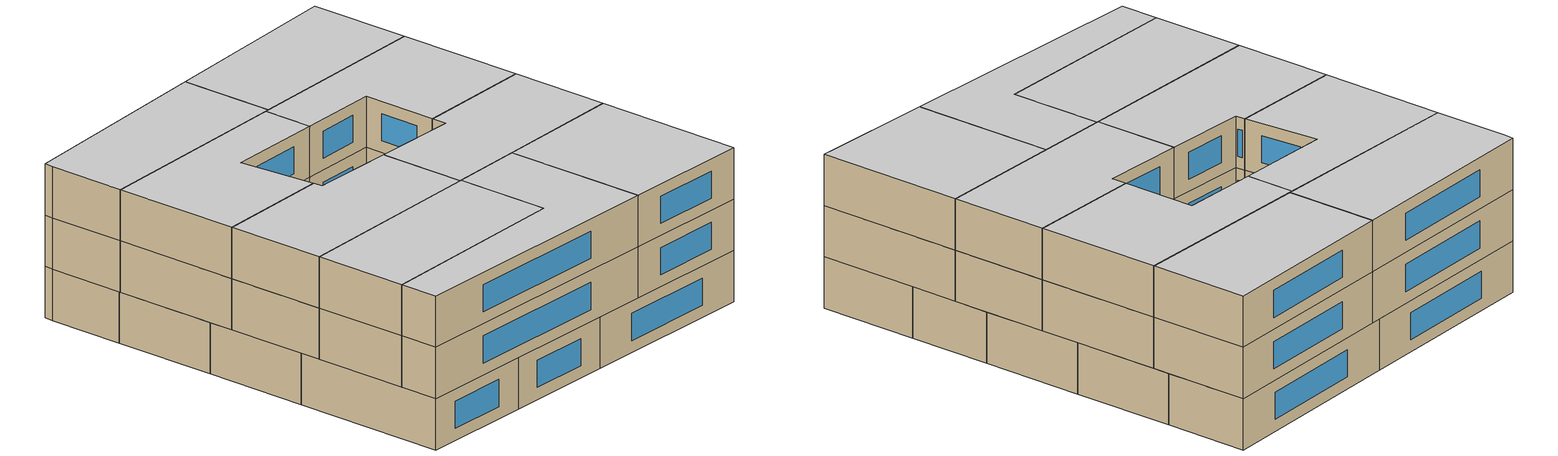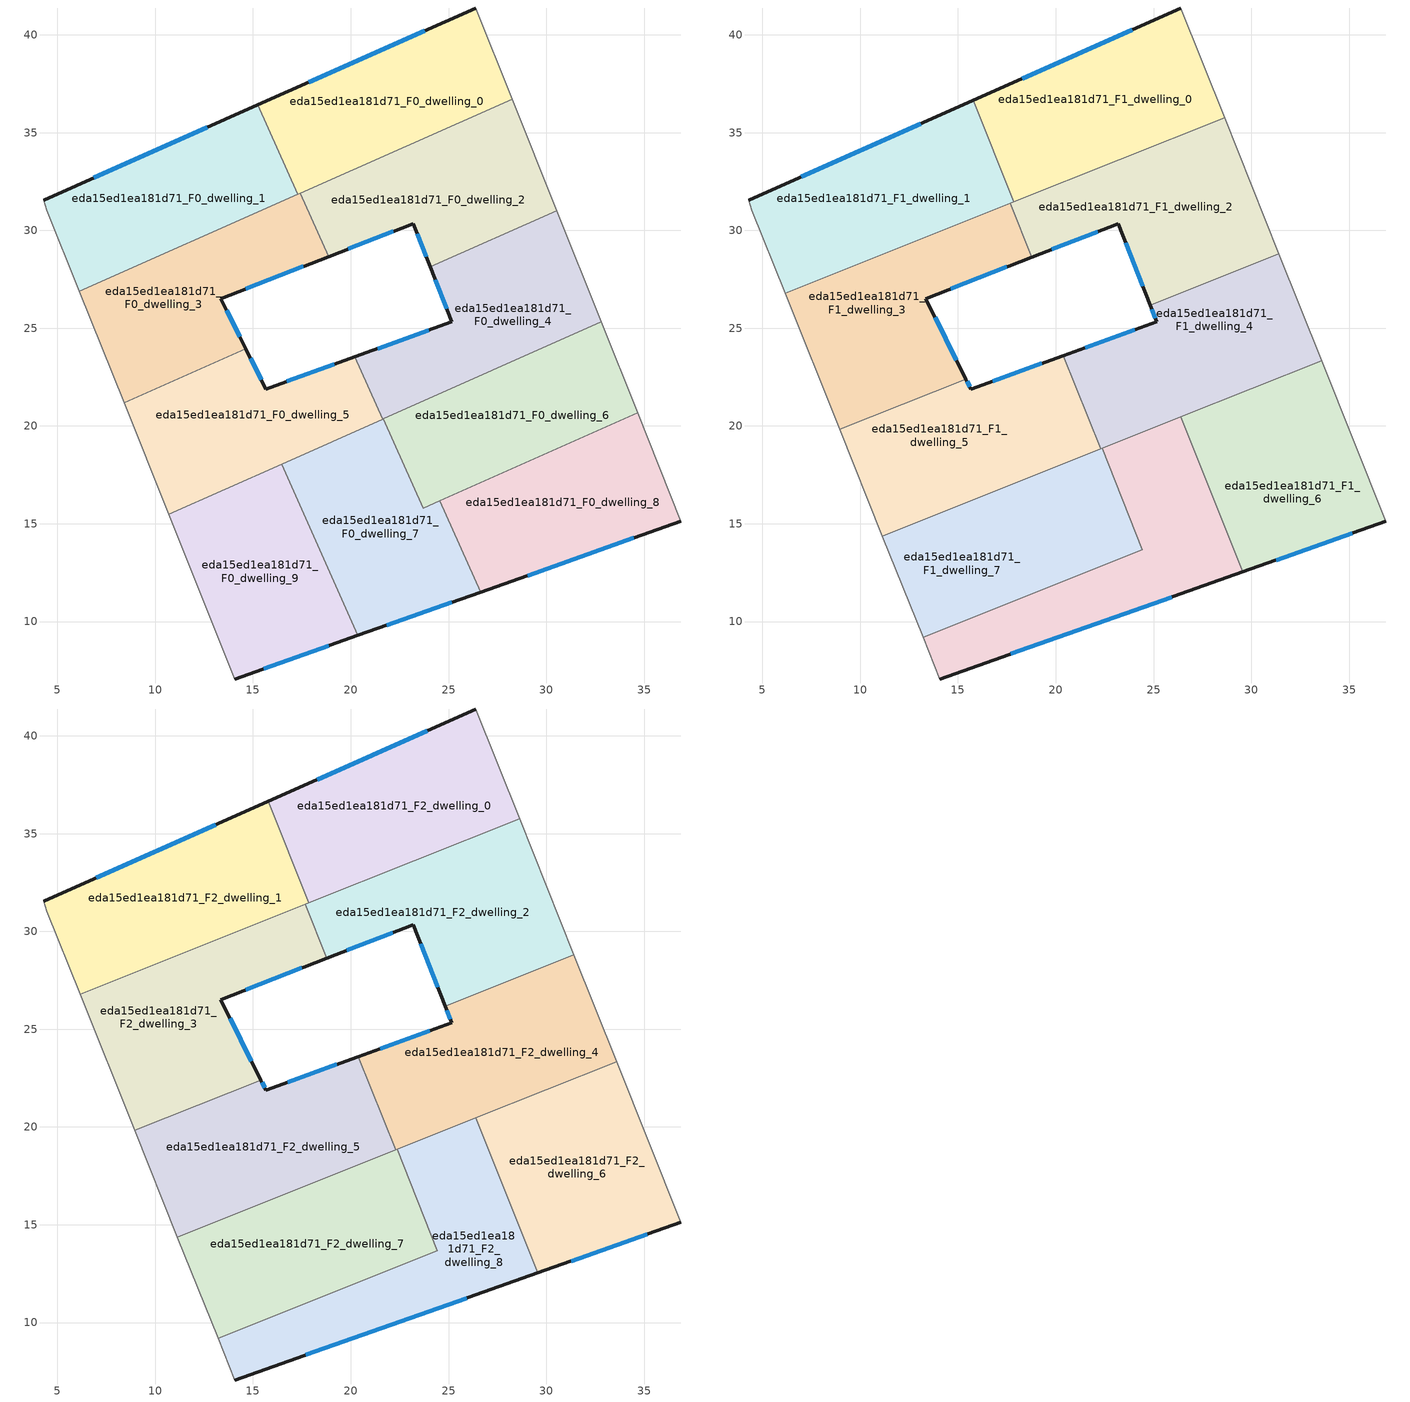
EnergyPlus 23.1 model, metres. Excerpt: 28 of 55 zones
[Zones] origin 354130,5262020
eda15ed1ea181d71_F0_dwelling_0
 floor ground (EU_floor_Construction): 26.39,41.37 28.25,36.72 17.28,31.84 15.24,36.41 z0
 wall outside (EU_wall_Construction): 26.39,41.37 15.24,36.41 z0:3
 wall to eda15ed1ea181d71_F0_dwelling_1 (EU_wall_Construction): 15.24,36.41 17.28,31.84 z0:3
 wall adiabatic (EU_wall_Construction): 28.25,36.72 26.39,41.37 z0:3
 wall to eda15ed1ea181d71_F0_dwelling_2 (EU_wall_Construction): 17.43,31.91 28.25,36.72 z0:3
 wall to eda15ed1ea181d71_F0_dwelling_3 (EU_wall_Construction): 17.28,31.84 17.43,31.91 z0:3
 window (EU_Window_Construction): 23.77,40.21 17.86,37.58 z0.7:2.3
eda15ed1ea181d71_F0_dwelling_1
 floor ground (EU_floor_Construction): 15.24,36.41 17.28,31.84 6.13,26.88 4.47,31.03 4.3,31.55 z0
 wall outside (EU_wall_Construction): 15.24,36.41 4.3,31.55 z0:3
 wall adiabatic (EU_wall_Construction): 4.3,31.55 4.47,31.03 6.13,26.88 z0:3
 wall to eda15ed1ea181d71_F0_dwelling_3 (EU_wall_Construction): 6.13,26.88 17.28,31.84 z0:3
 window (EU_Window_Construction): 12.67,35.27 6.87,32.69 z0.7:2.3
eda15ed1ea181d71_F0_dwelling_2
 floor ground (EU_floor_Construction): 28.25,36.72 30.53,31.02 24.06,28.14 23.19,30.34 18.87,28.66 17.43,31.91 z0
 wall outside (EU_wall_Construction): 18.87,28.66 23.19,30.34 24.06,28.14 z0:3
 wall to eda15ed1ea181d71_F0_dwelling_3 (EU_wall_Construction): 17.43,31.91 18.87,28.66 z0:3
 wall adiabatic (EU_wall_Construction): 30.53,31.02 28.25,36.72 z0:3
 wall to eda15ed1ea181d71_F0_dwelling_4 (EU_wall_Construction): 24.06,28.14 30.53,31.02 z0:3
 window (EU_Window_Construction): 23.4,29.83 23.86,28.66 / 19.89,29.06 22.18,29.95 z0.7:2.3
eda15ed1ea181d71_F0_dwelling_3
 floor ground (EU_floor_Construction): 17.43,31.91 18.87,28.66 13.35,26.52 14.64,23.95 8.41,21.18 6.13,26.88 z0
 wall outside (EU_wall_Construction): 14.64,23.95 13.35,26.52 18.87,28.66 z0:3
 wall to eda15ed1ea181d71_F0_dwelling_5 (EU_wall_Construction): 8.41,21.18 14.64,23.95 z0:3
 wall adiabatic (EU_wall_Construction): 6.13,26.88 8.41,21.18 z0:3
 window (EU_Window_Construction): 14.64,27.02 17.57,28.16 / 14.33,24.55 13.65,25.91 z0.7:2.3
eda15ed1ea181d71_F0_dwelling_4
 floor ground (EU_floor_Construction): 30.53,31.02 32.8,25.32 21.63,20.35 20.21,23.53 25.16,25.32 24.06,28.14 z0
 wall outside (EU_wall_Construction): 24.06,28.14 25.16,25.32 20.21,23.53 z0:3
 wall adiabatic (EU_wall_Construction): 32.8,25.32 30.53,31.02 z0:3
 wall to eda15ed1ea181d71_F0_dwelling_5 (EU_wall_Construction): 20.21,23.53 21.63,20.35 z0:3
 wall to eda15ed1ea181d71_F0_dwelling_6 (EU_wall_Construction): 21.66,20.37 32.8,25.32 z0:3
 wall to eda15ed1ea181d71_F0_dwelling_7 (EU_wall_Construction): 21.63,20.35 21.66,20.37 z0:3
 window (EU_Window_Construction): 24,24.9 21.38,23.95 / 24.32,27.48 24.9,25.98 z0.7:2.3
eda15ed1ea181d71_F0_dwelling_5
 floor ground (EU_floor_Construction): 20.21,23.53 21.63,20.35 10.69,15.49 8.41,21.18 14.64,23.95 15.67,21.89 z0
 wall outside (EU_wall_Construction): 20.21,23.53 15.67,21.89 14.64,23.95 z0:3
 wall adiabatic (EU_wall_Construction): 8.41,21.18 10.69,15.49 z0:3
 wall to eda15ed1ea181d71_F0_dwelling_9 (EU_wall_Construction): 10.69,15.49 16.47,18.06 z0:3
 wall to eda15ed1ea181d71_F0_dwelling_7 (EU_wall_Construction): 16.47,18.06 21.63,20.35 z0:3
 window (EU_Window_Construction): 15.42,22.37 14.88,23.46 / 19.15,23.15 16.73,22.28 z0.7:2.3
eda15ed1ea181d71_F0_dwelling_6
 floor ground (EU_floor_Construction): 32.8,25.32 34.66,20.66 23.7,15.79 21.66,20.37 z0
 wall to eda15ed1ea181d71_F0_dwelling_7 (EU_wall_Construction): 21.66,20.37 23.7,15.79 24.56,16.17 z0:3
 wall adiabatic (EU_wall_Construction): 34.66,20.66 32.8,25.32 z0:3
 wall to eda15ed1ea181d71_F0_dwelling_8 (EU_wall_Construction): 24.56,16.17 34.66,20.66 z0:3
eda15ed1ea181d71_F0_dwelling_7
 floor ground (EU_floor_Construction): 24.56,16.17 26.64,11.5 20.37,9.29 16.47,18.06 21.66,20.37 23.7,15.79 z0
 wall outside (EU_wall_Construction): 20.37,9.29 26.64,11.5 z0:3
 wall to eda15ed1ea181d71_F0_dwelling_8 (EU_wall_Construction): 26.64,11.5 24.56,16.17 z0:3
 wall to eda15ed1ea181d71_F0_dwelling_9 (EU_wall_Construction): 16.47,18.06 20.37,9.29 z0:3
 window (EU_Window_Construction): 21.84,9.81 25.17,10.98 z0.7:2.3
eda15ed1ea181d71_F0_dwelling_8
 floor ground (EU_floor_Construction): 34.66,20.66 36.88,15.12 26.64,11.5 24.56,16.17 z0
 wall outside (EU_wall_Construction): 26.64,11.5 36.88,15.12 z0:3
 wall adiabatic (EU_wall_Construction): 36.88,15.12 34.66,20.66 z0:3
 window (EU_Window_Construction): 29.04,12.35 34.47,14.27 z0.7:2.3
eda15ed1ea181d71_F0_dwelling_9
 floor ground (EU_floor_Construction): 16.47,18.06 20.37,9.29 14.07,7.06 10.69,15.49 z0
 wall outside (EU_wall_Construction): 14.07,7.06 20.37,9.29 z0:3
 wall adiabatic (EU_wall_Construction): 10.69,15.49 14.07,7.06 z0:3
 window (EU_Window_Construction): 15.55,7.59 18.89,8.77 z0.7:2.3
eda15ed1ea181d71_F1_dwelling_0
 floor to eda15ed1ea181d71_F0_dwelling_0 (EU_floor_Construction): 26.39,41.37 28.25,36.72 17.65,32.01 15.79,36.66 z3
 floor to eda15ed1ea181d71_F0_dwelling_2 (EU_floor_Construction): 28.25,36.72 28.63,35.77 17.87,31.47 17.65,32.01 z3
 wall outside (EU_wall_Construction): 26.39,41.37 15.79,36.66 z3:6
 wall to eda15ed1ea181d71_F1_dwelling_1 (EU_wall_Construction): 15.79,36.66 17.87,31.47 z3:6
 wall adiabatic (EU_wall_Construction): 28.63,35.77 26.39,41.37 z3:6
 wall to eda15ed1ea181d71_F1_dwelling_2 (EU_wall_Construction): 17.87,31.47 28.63,35.77 z3:6
 window (EU_Window_Construction): 23.9,40.27 18.28,37.77 z3.7:5.3
eda15ed1ea181d71_F1_dwelling_1
 floor to eda15ed1ea181d71_F0_dwelling_1 (EU_floor_Construction): 15.24,36.41 17.28,31.84 6.13,26.88 4.47,31.03 4.3,31.55 z3
 floor to eda15ed1ea181d71_F0_dwelling_0 (EU_floor_Construction): 15.79,36.66 17.65,32.01 17.28,31.84 15.24,36.41 z3
 floor to eda15ed1ea181d71_F0_dwelling_3 (EU_floor_Construction): 17.43,31.91 17.66,31.39 6.17,26.8 6.13,26.88 z3
 floor to eda15ed1ea181d71_F0_dwelling_2 (EU_floor_Construction): 17.65,32.01 17.87,31.47 17.66,31.39 17.43,31.91 z3
 wall outside (EU_wall_Construction): 15.79,36.66 4.3,31.55 z3:6
 wall adiabatic (EU_wall_Construction): 4.3,31.55 4.47,31.03 6.16,26.8 z3:6
 wall to eda15ed1ea181d71_F1_dwelling_3 (EU_wall_Construction): 6.16,26.8 17.66,31.39 z3:6
 wall to eda15ed1ea181d71_F1_dwelling_2 (EU_wall_Construction): 17.66,31.39 17.87,31.47 z3:6
 window (EU_Window_Construction): 13.1,35.46 7,32.75 z3.7:5.3
eda15ed1ea181d71_F1_dwelling_2
 floor to eda15ed1ea181d71_F0_dwelling_2 (EU_floor_Construction): 28.63,35.77 30.53,31.02 24.06,28.14 23.19,30.34 18.87,28.66 17.72,31.25 17.66,31.39 z3
 floor to eda15ed1ea181d71_F0_dwelling_4 (EU_floor_Construction): 30.53,31.02 31.42,28.8 24.83,26.17 24.06,28.14 z3
 floor to eda15ed1ea181d71_F0_dwelling_3 (EU_floor_Construction): 17.72,31.25 18.87,28.66 18.77,28.62 z3
 wall outside (EU_wall_Construction): 18.77,28.62 23.19,30.34 24.83,26.17 z3:6
 wall to eda15ed1ea181d71_F1_dwelling_4 (EU_wall_Construction): 24.83,26.17 31.42,28.8 z3:6
 wall to eda15ed1ea181d71_F1_dwelling_3 (EU_wall_Construction): 17.66,31.39 18.77,28.62 z3:6
 wall adiabatic (EU_wall_Construction): 31.42,28.8 28.63,35.77 z3:6
 window (EU_Window_Construction): 23.58,29.36 24.45,27.15 / 19.81,29.03 22.15,29.94 z3.7:5.3
eda15ed1ea181d71_F1_dwelling_3
 floor to eda15ed1ea181d71_F0_dwelling_3 (EU_floor_Construction): 17.72,31.25 18.77,28.62 13.35,26.52 14.63,23.95 8.41,21.18 6.17,26.8 17.66,31.39 z3
 floor to eda15ed1ea181d71_F0_dwelling_5 (EU_floor_Construction): 14.63,23.95 15.41,22.4 8.96,19.83 8.41,21.18 z3
 wall outside (EU_wall_Construction): 15.41,22.4 13.35,26.52 18.77,28.62 z3:6
 wall to eda15ed1ea181d71_F1_dwelling_5 (EU_wall_Construction): 8.96,19.83 15.41,22.4 z3:6
 wall adiabatic (EU_wall_Construction): 6.16,26.8 8.96,19.83 z3:6
 window (EU_Window_Construction): 14.62,27.01 17.5,28.13 / 14.92,23.37 13.83,25.55 z3.7:5.3
eda15ed1ea181d71_F1_dwelling_4
 floor to eda15ed1ea181d71_F0_dwelling_4 (EU_floor_Construction): 31.42,28.8 32.8,25.32 21.68,20.37 20.39,23.6 25.16,25.32 24.83,26.17 z3
 floor to eda15ed1ea181d71_F0_dwelling_6 (EU_floor_Construction): 32.8,25.32 33.6,23.34 22.34,18.84 21.87,19.89 21.68,20.37 z3
 floor to eda15ed1ea181d71_F0_dwelling_7 (EU_floor_Construction): 21.87,19.89 22.34,18.84 22.3,18.82 z3
 wall outside (EU_wall_Construction): 24.83,26.17 25.16,25.32 20.39,23.6 z3:6
 wall adiabatic (EU_wall_Construction): 33.6,23.34 31.42,28.8 z3:6
 wall to eda15ed1ea181d71_F1_dwelling_5 (EU_wall_Construction): 20.39,23.6 22.3,18.82 z3:6
 wall to eda15ed1ea181d71_F1_dwelling_6 (EU_wall_Construction): 26.4,20.46 33.6,23.34 z3:6
 wall to eda15ed1ea181d71_F1_dwelling_8 (EU_wall_Construction): 22.37,18.85 26.4,20.46 z3:6
 wall to eda15ed1ea181d71_F1_dwelling_7 (EU_wall_Construction): 22.3,18.82 22.37,18.85 z3:6
 window (EU_Window_Construction): 24.04,24.92 21.51,24 / 24.91,25.97 25.09,25.52 z3.7:5.3
eda15ed1ea181d71_F1_dwelling_5
 floor to eda15ed1ea181d71_F0_dwelling_5 (EU_floor_Construction): 20.21,23.53 21.63,20.35 10.69,15.49 8.96,19.83 15.41,22.4 15.67,21.89 z3
 floor to eda15ed1ea181d71_F0_dwelling_4 (EU_floor_Construction): 20.39,23.6 21.68,20.37 21.63,20.35 20.21,23.53 z3
 floor to eda15ed1ea181d71_F0_dwelling_7 (EU_floor_Construction): 21.66,20.37 21.87,19.89 22.3,18.82 17.06,16.73 16.47,18.06 z3
 floor to eda15ed1ea181d71_F0_dwelling_9 (EU_floor_Construction): 16.47,18.06 17.06,16.73 11.14,14.37 10.69,15.49 z3
 wall outside (EU_wall_Construction): 20.39,23.6 15.67,21.89 15.41,22.4 z3:6
 wall adiabatic (EU_wall_Construction): 8.96,19.83 11.14,14.37 z3:6
 wall to eda15ed1ea181d71_F1_dwelling_7 (EU_wall_Construction): 11.14,14.37 22.3,18.82 z3:6
 window (EU_Window_Construction): 19.28,23.2 16.78,22.29 / 15.61,22.01 15.47,22.28 z3.7:5.3
eda15ed1ea181d71_F1_dwelling_6
 floor to eda15ed1ea181d71_F0_dwelling_6 (EU_floor_Construction): 33.6,23.34 34.66,20.66 27.58,17.51 26.4,20.46 z3
 floor to eda15ed1ea181d71_F0_dwelling_8 (EU_floor_Construction): 34.66,20.66 36.88,15.12 29.56,12.54 27.58,17.51 z3
 wall outside (EU_wall_Construction): 29.56,12.54 36.88,15.12 z3:6
 wall to eda15ed1ea181d71_F1_dwelling_8 (EU_wall_Construction): 26.4,20.46 29.56,12.54 z3:6
 wall adiabatic (EU_wall_Construction): 36.88,15.12 33.6,23.34 z3:6
 window (EU_Window_Construction): 31.28,13.15 35.16,14.52 z3.7:5.3
eda15ed1ea181d71_F1_dwelling_7
 floor to eda15ed1ea181d71_F0_dwelling_9 (EU_floor_Construction): 17.06,16.73 19.32,11.64 13.21,9.2 11.14,14.37 z3
 floor to eda15ed1ea181d71_F0_dwelling_7 (EU_floor_Construction): 22.68,18.07 24.44,13.68 19.32,11.64 17.06,16.73 22.34,18.84 z3
 floor to eda15ed1ea181d71_F0_dwelling_6 (EU_floor_Construction): 22.37,18.85 22.68,18.07 22.34,18.84 z3
 wall to eda15ed1ea181d71_F1_dwelling_8 (EU_wall_Construction): 13.21,9.2 24.44,13.68 22.37,18.85 z3:6
 wall adiabatic (EU_wall_Construction): 11.14,14.37 13.21,9.2 z3:6
eda15ed1ea181d71_F1_dwelling_8
 floor to eda15ed1ea181d71_F0_dwelling_8 (EU_floor_Construction): 27.58,17.51 29.56,12.54 26.64,11.5 24.56,16.17 z3
 floor to eda15ed1ea181d71_F0_dwelling_7 (EU_floor_Construction): 24.56,16.17 26.64,11.5 20.37,9.29 19.32,11.64 24.44,13.68 22.68,18.07 23.7,15.79 z3
 floor to eda15ed1ea181d71_F0_dwelling_9 (EU_floor_Construction): 19.32,11.64 20.37,9.29 14.07,7.06 13.21,9.2 z3
 floor to eda15ed1ea181d71_F0_dwelling_6 (EU_floor_Construction): 26.4,20.46 27.58,17.51 23.7,15.79 22.68,18.07 22.37,18.85 z3
 wall outside (EU_wall_Construction): 14.07,7.06 29.56,12.54 z3:6
 wall adiabatic (EU_wall_Construction): 13.21,9.2 14.07,7.06 z3:6
 window (EU_Window_Construction): 17.71,8.35 25.93,11.25 z3.7:5.3
eda15ed1ea181d71_F2_dwelling_0
 floor to eda15ed1ea181d71_F1_dwelling_0 (EU_floor_Construction): 26.39,41.37 28.63,35.77 17.87,31.47 15.79,36.66 z6
 wall outside (EU_wall_Construction): 26.39,41.37 15.79,36.66 z6:9
 wall to eda15ed1ea181d71_F2_dwelling_1 (EU_wall_Construction): 15.79,36.66 17.87,31.47 z6:9
 wall adiabatic (EU_wall_Construction): 28.63,35.77 26.39,41.37 z6:9
 wall to eda15ed1ea181d71_F2_dwelling_2 (EU_wall_Construction): 17.87,31.47 28.63,35.77 z6:9
 window (EU_Window_Construction): 23.9,40.27 18.28,37.77 z6.7:8.3
 ceiling to eda15ed1ea181d71_F3_dwelling_0 (EU_floor_Construction): 28.63,35.77 26.39,41.37 15.79,36.66 17.87,31.47 z9
eda15ed1ea181d71_F2_dwelling_1
 floor to eda15ed1ea181d71_F1_dwelling_1 (EU_floor_Construction): 15.79,36.66 17.87,31.47 6.16,26.8 4.47,31.03 4.3,31.55 z6
 wall outside (EU_wall_Construction): 15.79,36.66 4.3,31.55 z6:9
 wall adiabatic (EU_wall_Construction): 4.3,31.55 4.47,31.03 6.16,26.8 z6:9
 wall to eda15ed1ea181d71_F2_dwelling_3 (EU_wall_Construction): 6.16,26.8 17.66,31.39 z6:9
 wall to eda15ed1ea181d71_F2_dwelling_2 (EU_wall_Construction): 17.66,31.39 17.87,31.47 z6:9
 window (EU_Window_Construction): 13.1,35.46 7,32.75 z6.7:8.3
 ceiling to eda15ed1ea181d71_F3_dwelling_1 (EU_floor_Construction): 17.87,31.47 15.79,36.66 4.3,31.55 4.47,31.03 6.16,26.8 z9
eda15ed1ea181d71_F2_dwelling_2
 floor to eda15ed1ea181d71_F1_dwelling_2 (EU_floor_Construction): 28.63,35.77 31.42,28.8 24.83,26.17 23.19,30.34 18.77,28.62 17.66,31.39 z6
 wall outside (EU_wall_Construction): 18.77,28.62 23.19,30.34 24.83,26.17 z6:9
 wall to eda15ed1ea181d71_F2_dwelling_4 (EU_wall_Construction): 24.83,26.17 31.42,28.8 z6:9
 wall to eda15ed1ea181d71_F2_dwelling_3 (EU_wall_Construction): 17.66,31.39 18.77,28.62 z6:9
 wall adiabatic (EU_wall_Construction): 31.42,28.8 28.63,35.77 z6:9
 window (EU_Window_Construction): 23.58,29.36 24.45,27.15 / 19.81,29.03 22.15,29.94 z6.7:8.3
 ceiling to eda15ed1ea181d71_F3_dwelling_2 (EU_floor_Construction): 31.42,28.8 28.63,35.77 17.66,31.39 18.77,28.62 23.19,30.34 24.83,26.17 z9
eda15ed1ea181d71_F2_dwelling_3
 floor to eda15ed1ea181d71_F1_dwelling_3 (EU_floor_Construction): 17.66,31.39 18.77,28.62 13.35,26.52 15.41,22.4 8.96,19.83 6.16,26.8 z6
 wall outside (EU_wall_Construction): 15.41,22.4 13.35,26.52 18.77,28.62 z6:9
 wall to eda15ed1ea181d71_F2_dwelling_5 (EU_wall_Construction): 8.96,19.83 15.41,22.4 z6:9
 wall adiabatic (EU_wall_Construction): 6.16,26.8 8.96,19.83 z6:9
 window (EU_Window_Construction): 14.62,27.01 17.5,28.13 / 14.92,23.37 13.83,25.55 z6.7:8.3
 ceiling to eda15ed1ea181d71_F3_dwelling_3 (EU_floor_Construction): 15.41,22.4 13.35,26.52 18.77,28.62 17.66,31.39 6.16,26.8 8.96,19.83 z9
eda15ed1ea181d71_F2_dwelling_4
 floor to eda15ed1ea181d71_F1_dwelling_4 (EU_floor_Construction): 31.42,28.8 33.6,23.34 22.3,18.82 20.39,23.6 25.16,25.32 24.83,26.17 z6
 wall outside (EU_wall_Construction): 24.83,26.17 25.16,25.32 20.39,23.6 z6:9
 wall adiabatic (EU_wall_Construction): 33.6,23.34 31.42,28.8 z6:9
 wall to eda15ed1ea181d71_F2_dwelling_5 (EU_wall_Construction): 20.39,23.6 22.3,18.82 z6:9
 wall to eda15ed1ea181d71_F2_dwelling_6 (EU_wall_Construction): 26.4,20.46 33.6,23.34 z6:9
 wall to eda15ed1ea181d71_F2_dwelling_8 (EU_wall_Construction): 22.37,18.85 26.4,20.46 z6:9
 wall to eda15ed1ea181d71_F2_dwelling_7 (EU_wall_Construction): 22.3,18.82 22.37,18.85 z6:9
 window (EU_Window_Construction): 24.04,24.92 21.51,24 / 24.91,25.97 25.09,25.52 z6.7:8.3
 ceiling to eda15ed1ea181d71_F3_dwelling_4 (EU_floor_Construction): 33.6,23.34 31.42,28.8 24.83,26.17 25.16,25.32 20.39,23.6 22.3,18.82 z9
eda15ed1ea181d71_F2_dwelling_5
 floor to eda15ed1ea181d71_F1_dwelling_5 (EU_floor_Construction): 20.39,23.6 22.3,18.82 11.14,14.37 8.96,19.83 15.41,22.4 15.67,21.89 z6
 wall outside (EU_wall_Construction): 20.39,23.6 15.67,21.89 15.41,22.4 z6:9
 wall adiabatic (EU_wall_Construction): 8.96,19.83 11.14,14.37 z6:9
 wall to eda15ed1ea181d71_F2_dwelling_7 (EU_wall_Construction): 11.14,14.37 22.3,18.82 z6:9
 window (EU_Window_Construction): 19.28,23.2 16.78,22.29 / 15.61,22.01 15.47,22.28 z6.7:8.3
 ceiling to eda15ed1ea181d71_F3_dwelling_5 (EU_floor_Construction): 22.3,18.82 20.39,23.6 15.67,21.89 15.41,22.4 8.96,19.83 11.14,14.37 z9
eda15ed1ea181d71_F2_dwelling_6
 floor to eda15ed1ea181d71_F1_dwelling_6 (EU_floor_Construction): 33.6,23.34 36.88,15.12 29.56,12.54 26.4,20.46 z6
 wall outside (EU_wall_Construction): 29.56,12.54 36.88,15.12 z6:9
 wall to eda15ed1ea181d71_F2_dwelling_8 (EU_wall_Construction): 26.4,20.46 29.56,12.54 z6:9
 wall adiabatic (EU_wall_Construction): 36.88,15.12 33.6,23.34 z6:9
 window (EU_Window_Construction): 31.28,13.15 35.16,14.52 z6.7:8.3
 ceiling to eda15ed1ea181d71_F3_dwelling_6 (EU_floor_Construction): 36.88,15.12 33.6,23.34 26.4,20.46 29.56,12.54 z9
eda15ed1ea181d71_F2_dwelling_7
 floor to eda15ed1ea181d71_F1_dwelling_7 (EU_floor_Construction): 22.37,18.85 24.44,13.68 13.21,9.2 11.14,14.37 z6
 wall to eda15ed1ea181d71_F2_dwelling_8 (EU_wall_Construction): 13.21,9.2 24.44,13.68 22.37,18.85 z6:9
 wall adiabatic (EU_wall_Construction): 11.14,14.37 13.21,9.2 z6:9
 ceiling to eda15ed1ea181d71_F3_dwelling_7 (EU_floor_Construction): 24.44,13.68 22.37,18.85 11.14,14.37 13.21,9.2 z9
eda15ed1ea181d71_F2_dwelling_8
 floor to eda15ed1ea181d71_F1_dwelling_8 (EU_floor_Construction): 26.4,20.46 29.56,12.54 14.07,7.06 13.21,9.2 24.44,13.68 22.37,18.85 z6
 wall outside (EU_wall_Construction): 14.07,7.06 29.56,12.54 z6:9
 wall adiabatic (EU_wall_Construction): 13.21,9.2 14.07,7.06 z6:9
 window (EU_Window_Construction): 17.71,8.35 25.93,11.25 z6.7:8.3
 ceiling to eda15ed1ea181d71_F3_dwelling_8 (EU_floor_Construction): 29.56,12.54 26.4,20.46 22.37,18.85 24.44,13.68 13.21,9.2 14.07,7.06 z9
[Building]
EU S2 Campaign: North Axis=0; Terrain=City; Solar Distribution=FullExterior
[Site:Location]
Budapest.Ferenc.Liszt.Intl.AP: Latitude=47.437; Longitude=19.256; Time Zone=1; Elevation=185
[SizingPeriod:WeatherFileDays]
AnnualSizingPeriod: Begin Month=1; Begin Day of Month=1; End Month=12; End Day of Month=31; Day of Week for Start Day=Monday; Use Weather File Daylight Saving Period=No; Use Weather File Rain and Snow Indicators=No
[MATERIAL]
EU_InternalMass_Material: Roughness=MediumRough; Thickness=0.1; Conductivity=1; Density=1800; Specific Heat=900; Thermal Absorptance=0.9; Solar Absorptance=0.7; Visible Absorptance=0.7
[MATERIAL:NOMASS] Roughness=MediumRough; Thermal Absorptance=0.9; Solar Absorptance=0.7; Visible Absorptance=0.7
Name | Thermal Resistance
EU_wall_NoMass | 0.832559
EU_floor_NoMass | 0.872794
[WINDOWMATERIAL:SIMPLEGLAZINGSYSTEM]
EU_Window_SimpleGlazing: UFactor=2.79869; Solar Heat Gain Coefficient=0.75; Visible Transmittance=0.75
[CONSTRUCTION]
EU_wall_Construction: EU_wall_NoMass
EU_floor_Construction: EU_floor_NoMass
EU_Window_Construction: EU_Window_SimpleGlazing
EU_InternalMass_Construction: EU_InternalMass_Material
[ZONE] Type=1; Multiplier=1; Ceiling Height=autocalculate; Floor Area=autocalculate; Part of Total Floor Area=Yes
Name | Volume
eda15ed1ea181d71_F0_dwelling_0; eda15ed1ea181d71_F0_dwelling_8 | 181.819
eda15ed1ea181d71_F1_dwelling_0; eda15ed1ea181d71_F2_dwelling_0 | 201.991
eda15ed1ea181d71_F0_dwelling_1 | 181.808
eda15ed1ea181d71_F1_dwelling_1; eda15ed1ea181d71_F2_dwelling_1; eda15ed1ea181d71_F1_dwelling_3; eda15ed1ea181d71_F2_dwelling_3 | 202.025
eda15ed1ea181d71_F0_dwelling_2 | 181.845
eda15ed1ea181d71_F1_dwelling_2; eda15ed1ea181d71_F2_dwelling_2 | 202.04
eda15ed1ea181d71_F0_dwelling_3 | 181.824
eda15ed1ea181d71_F0_dwelling_4 | 181.812
eda15ed1ea181d71_F1_dwelling_4; eda15ed1ea181d71_F2_dwelling_4 | 202.031
eda15ed1ea181d71_F0_dwelling_5 | 181.799
eda15ed1ea181d71_F1_dwelling_5; eda15ed1ea181d71_F2_dwelling_5 | 202.054
eda15ed1ea181d71_F0_dwelling_6 | 181.818
eda15ed1ea181d71_F1_dwelling_6; eda15ed1ea181d71_F2_dwelling_6 | 202.036
eda15ed1ea181d71_F0_dwelling_7 | 181.833
eda15ed1ea181d71_F1_dwelling_7; eda15ed1ea181d71_F2_dwelling_7 | 202
eda15ed1ea181d71_F1_dwelling_8; eda15ed1ea181d71_F2_dwelling_8 | 202.034
eda15ed1ea181d71_F0_dwelling_9 | 181.828
[INTERNALMASS] Construction=EU_InternalMass_Construction
Name | Zone or ZoneList | Surface Area
eda15ed1ea181d71_F0_dwelling_0_EU_InternalMass | eda15ed1ea181d71_F0_dwelling_0 | 60.6046
eda15ed1ea181d71_F0_dwelling_1_EU_InternalMass | eda15ed1ea181d71_F0_dwelling_1 | 60.6018
eda15ed1ea181d71_F0_dwelling_2_EU_InternalMass | eda15ed1ea181d71_F0_dwelling_2 | 60.6137
eda15ed1ea181d71_F0_dwelling_3_EU_InternalMass | eda15ed1ea181d71_F0_dwelling_3 | 60.6099
eda15ed1ea181d71_F0_dwelling_4_EU_InternalMass | eda15ed1ea181d71_F0_dwelling_4 | 60.6026
eda15ed1ea181d71_F0_dwelling_5_EU_InternalMass | eda15ed1ea181d71_F0_dwelling_5 | 60.5986
eda15ed1ea181d71_F0_dwelling_6_EU_InternalMass | eda15ed1ea181d71_F0_dwelling_6 | 60.606
eda15ed1ea181d71_F0_dwelling_7_EU_InternalMass | eda15ed1ea181d71_F0_dwelling_7 | 60.6111
eda15ed1ea181d71_F0_dwelling_8_EU_InternalMass | eda15ed1ea181d71_F0_dwelling_8 | 60.6068
eda15ed1ea181d71_F0_dwelling_9_EU_InternalMass | eda15ed1ea181d71_F0_dwelling_9 | 60.6091
eda15ed1ea181d71_F1_dwelling_0_EU_InternalMass | eda15ed1ea181d71_F1_dwelling_0 | 67.3318
eda15ed1ea181d71_F1_dwelling_1_EU_InternalMass | eda15ed1ea181d71_F1_dwelling_1 | 67.3419
eda15ed1ea181d71_F1_dwelling_2_EU_InternalMass | eda15ed1ea181d71_F1_dwelling_2 | 67.3471
eda15ed1ea181d71_F1_dwelling_3_EU_InternalMass | eda15ed1ea181d71_F1_dwelling_3 | 67.3425
eda15ed1ea181d71_F1_dwelling_4_EU_InternalMass | eda15ed1ea181d71_F1_dwelling_4 | 67.3442
eda15ed1ea181d71_F1_dwelling_5_EU_InternalMass | eda15ed1ea181d71_F1_dwelling_5 | 67.3523
eda15ed1ea181d71_F1_dwelling_6_EU_InternalMass | eda15ed1ea181d71_F1_dwelling_6 | 67.3454
eda15ed1ea181d71_F1_dwelling_7_EU_InternalMass | eda15ed1ea181d71_F1_dwelling_7 | 67.3342
eda15ed1ea181d71_F1_dwelling_8_EU_InternalMass | eda15ed1ea181d71_F1_dwelling_8 | 67.3447
eda15ed1ea181d71_F2_dwelling_0_EU_InternalMass | eda15ed1ea181d71_F2_dwelling_0 | 67.3318
eda15ed1ea181d71_F2_dwelling_1_EU_InternalMass | eda15ed1ea181d71_F2_dwelling_1 | 67.3419
eda15ed1ea181d71_F2_dwelling_2_EU_InternalMass | eda15ed1ea181d71_F2_dwelling_2 | 67.3471
eda15ed1ea181d71_F2_dwelling_3_EU_InternalMass | eda15ed1ea181d71_F2_dwelling_3 | 67.3425
eda15ed1ea181d71_F2_dwelling_4_EU_InternalMass | eda15ed1ea181d71_F2_dwelling_4 | 67.3442
eda15ed1ea181d71_F2_dwelling_5_EU_InternalMass | eda15ed1ea181d71_F2_dwelling_5 | 67.3523
eda15ed1ea181d71_F2_dwelling_6_EU_InternalMass | eda15ed1ea181d71_F2_dwelling_6 | 67.3454
eda15ed1ea181d71_F2_dwelling_7_EU_InternalMass | eda15ed1ea181d71_F2_dwelling_7 | 67.3342
eda15ed1ea181d71_F2_dwelling_8_EU_InternalMass | eda15ed1ea181d71_F2_dwelling_8 | 67.3447
[OTHEREQUIPMENT] Fuel Type=Electricity; Design Level Calculation Method=Watts/Area; Power per Zone Floor Area=1; Fraction Latent=0; Fraction Radiant=0; Fraction Lost=0; Carbon Dioxide Generation Rate=0; EndUse Subcategory=EU_Step8_InternalGains
Name | Zone or ZoneList or Space or SpaceList | Schedule
EU_Step8_InternalGain_eda15ed1ea181d71_F0_dwelling_0_f000 | eda15ed1ea181d71_F0_dwelling_0 | EU_Step8_GainSchedule_eda15ed1ea181d71_F0_dwelling_0_f000
EU_Step8_InternalGain_eda15ed1ea181d71_F0_dwelling_1_f000 | eda15ed1ea181d71_F0_dwelling_1 | EU_Step8_GainSchedule_eda15ed1ea181d71_F0_dwelling_1_f000
EU_Step8_InternalGain_eda15ed1ea181d71_F0_dwelling_2_f000 | eda15ed1ea181d71_F0_dwelling_2 | EU_Step8_GainSchedule_eda15ed1ea181d71_F0_dwelling_2_f000
EU_Step8_InternalGain_eda15ed1ea181d71_F0_dwelling_3_f000 | eda15ed1ea181d71_F0_dwelling_3 | EU_Step8_GainSchedule_eda15ed1ea181d71_F0_dwelling_3_f000
EU_Step8_InternalGain_eda15ed1ea181d71_F0_dwelling_4_f000 | eda15ed1ea181d71_F0_dwelling_4 | EU_Step8_GainSchedule_eda15ed1ea181d71_F0_dwelling_4_f000
EU_Step8_InternalGain_eda15ed1ea181d71_F0_dwelling_5_f000 | eda15ed1ea181d71_F0_dwelling_5 | EU_Step8_GainSchedule_eda15ed1ea181d71_F0_dwelling_5_f000
EU_Step8_InternalGain_eda15ed1ea181d71_F0_dwelling_6_f000 | eda15ed1ea181d71_F0_dwelling_6 | EU_Step8_GainSchedule_eda15ed1ea181d71_F0_dwelling_6_f000
EU_Step8_InternalGain_eda15ed1ea181d71_F0_dwelling_7_f000 | eda15ed1ea181d71_F0_dwelling_7 | EU_Step8_GainSchedule_eda15ed1ea181d71_F0_dwelling_7_f000
EU_Step8_InternalGain_eda15ed1ea181d71_F0_dwelling_8_f000 | eda15ed1ea181d71_F0_dwelling_8 | EU_Step8_GainSchedule_eda15ed1ea181d71_F0_dwelling_8_f000
EU_Step8_InternalGain_eda15ed1ea181d71_F0_dwelling_9_f000 | eda15ed1ea181d71_F0_dwelling_9 | EU_Step8_GainSchedule_eda15ed1ea181d71_F0_dwelling_9_f000
EU_Step8_InternalGain_eda15ed1ea181d71_F1_dwelling_0_f000 | eda15ed1ea181d71_F1_dwelling_0 | EU_Step8_GainSchedule_eda15ed1ea181d71_F1_dwelling_0_f000
EU_Step8_InternalGain_eda15ed1ea181d71_F1_dwelling_1_f000 | eda15ed1ea181d71_F1_dwelling_1 | EU_Step8_GainSchedule_eda15ed1ea181d71_F1_dwelling_1_f000
EU_Step8_InternalGain_eda15ed1ea181d71_F1_dwelling_2_f000 | eda15ed1ea181d71_F1_dwelling_2 | EU_Step8_GainSchedule_eda15ed1ea181d71_F1_dwelling_2_f000
EU_Step8_InternalGain_eda15ed1ea181d71_F1_dwelling_3_f000 | eda15ed1ea181d71_F1_dwelling_3 | EU_Step8_GainSchedule_eda15ed1ea181d71_F1_dwelling_3_f000
EU_Step8_InternalGain_eda15ed1ea181d71_F1_dwelling_4_f000 | eda15ed1ea181d71_F1_dwelling_4 | EU_Step8_GainSchedule_eda15ed1ea181d71_F1_dwelling_4_f000
EU_Step8_InternalGain_eda15ed1ea181d71_F1_dwelling_5_f000 | eda15ed1ea181d71_F1_dwelling_5 | EU_Step8_GainSchedule_eda15ed1ea181d71_F1_dwelling_5_f000
EU_Step8_InternalGain_eda15ed1ea181d71_F1_dwelling_6_f000 | eda15ed1ea181d71_F1_dwelling_6 | EU_Step8_GainSchedule_eda15ed1ea181d71_F1_dwelling_6_f000
EU_Step8_InternalGain_eda15ed1ea181d71_F1_dwelling_7_f000 | eda15ed1ea181d71_F1_dwelling_7 | EU_Step8_GainSchedule_eda15ed1ea181d71_F1_dwelling_7_f000
EU_Step8_InternalGain_eda15ed1ea181d71_F1_dwelling_8_f000 | eda15ed1ea181d71_F1_dwelling_8 | EU_Step8_GainSchedule_eda15ed1ea181d71_F1_dwelling_8_f000
EU_Step8_InternalGain_eda15ed1ea181d71_F2_dwelling_0_f000 | eda15ed1ea181d71_F2_dwelling_0 | EU_Step8_GainSchedule_eda15ed1ea181d71_F2_dwelling_0_f000
EU_Step8_InternalGain_eda15ed1ea181d71_F2_dwelling_1_f000 | eda15ed1ea181d71_F2_dwelling_1 | EU_Step8_GainSchedule_eda15ed1ea181d71_F2_dwelling_1_f000
EU_Step8_InternalGain_eda15ed1ea181d71_F2_dwelling_2_f000 | eda15ed1ea181d71_F2_dwelling_2 | EU_Step8_GainSchedule_eda15ed1ea181d71_F2_dwelling_2_f000
EU_Step8_InternalGain_eda15ed1ea181d71_F2_dwelling_3_f000 | eda15ed1ea181d71_F2_dwelling_3 | EU_Step8_GainSchedule_eda15ed1ea181d71_F2_dwelling_3_f000
EU_Step8_InternalGain_eda15ed1ea181d71_F2_dwelling_4_f000 | eda15ed1ea181d71_F2_dwelling_4 | EU_Step8_GainSchedule_eda15ed1ea181d71_F2_dwelling_4_f000
EU_Step8_InternalGain_eda15ed1ea181d71_F2_dwelling_5_f000 | eda15ed1ea181d71_F2_dwelling_5 | EU_Step8_GainSchedule_eda15ed1ea181d71_F2_dwelling_5_f000
EU_Step8_InternalGain_eda15ed1ea181d71_F2_dwelling_6_f000 | eda15ed1ea181d71_F2_dwelling_6 | EU_Step8_GainSchedule_eda15ed1ea181d71_F2_dwelling_6_f000
EU_Step8_InternalGain_eda15ed1ea181d71_F2_dwelling_7_f000 | eda15ed1ea181d71_F2_dwelling_7 | EU_Step8_GainSchedule_eda15ed1ea181d71_F2_dwelling_7_f000
EU_Step8_InternalGain_eda15ed1ea181d71_F2_dwelling_8_f000 | eda15ed1ea181d71_F2_dwelling_8 | EU_Step8_GainSchedule_eda15ed1ea181d71_F2_dwelling_8_f000
[ZONEVENTILATION:DESIGNFLOWRATE] Schedule=EU_AlwaysOn; Design Flow Rate Calculation Method=AirChanges/Hour; Air Changes per Hour=0.475469; Ventilation Type=Natural; Fan Pressure Rise=0; Fan Total Efficiency=1; Constant Term Coefficient=1; Temperature Term Coefficient=0; Velocity Term Coefficient=0; Velocity Squared Term Coefficient=0; Minimum Indoor Temperature=-100; Maximum Indoor Temperature=100; Delta Temperature=-100; Minimum Outdoor Temperature=-100; Maximum Outdoor Temperature=100; Maximum Wind Speed=40
Name | Zone or ZoneList or Space or SpaceList
EU_ConstantAir_eda15ed1ea181d71_F0_dwelling_0 | eda15ed1ea181d71_F0_dwelling_0
EU_ConstantAir_eda15ed1ea181d71_F0_dwelling_1 | eda15ed1ea181d71_F0_dwelling_1
EU_ConstantAir_eda15ed1ea181d71_F0_dwelling_2 | eda15ed1ea181d71_F0_dwelling_2
EU_ConstantAir_eda15ed1ea181d71_F0_dwelling_3 | eda15ed1ea181d71_F0_dwelling_3
EU_ConstantAir_eda15ed1ea181d71_F0_dwelling_4 | eda15ed1ea181d71_F0_dwelling_4
EU_ConstantAir_eda15ed1ea181d71_F0_dwelling_5 | eda15ed1ea181d71_F0_dwelling_5
EU_ConstantAir_eda15ed1ea181d71_F0_dwelling_6 | eda15ed1ea181d71_F0_dwelling_6
EU_ConstantAir_eda15ed1ea181d71_F0_dwelling_7 | eda15ed1ea181d71_F0_dwelling_7
EU_ConstantAir_eda15ed1ea181d71_F0_dwelling_8 | eda15ed1ea181d71_F0_dwelling_8
EU_ConstantAir_eda15ed1ea181d71_F0_dwelling_9 | eda15ed1ea181d71_F0_dwelling_9
EU_ConstantAir_eda15ed1ea181d71_F1_dwelling_0 | eda15ed1ea181d71_F1_dwelling_0
EU_ConstantAir_eda15ed1ea181d71_F1_dwelling_1 | eda15ed1ea181d71_F1_dwelling_1
EU_ConstantAir_eda15ed1ea181d71_F1_dwelling_2 | eda15ed1ea181d71_F1_dwelling_2
EU_ConstantAir_eda15ed1ea181d71_F1_dwelling_3 | eda15ed1ea181d71_F1_dwelling_3
EU_ConstantAir_eda15ed1ea181d71_F1_dwelling_4 | eda15ed1ea181d71_F1_dwelling_4
EU_ConstantAir_eda15ed1ea181d71_F1_dwelling_5 | eda15ed1ea181d71_F1_dwelling_5
EU_ConstantAir_eda15ed1ea181d71_F1_dwelling_6 | eda15ed1ea181d71_F1_dwelling_6
EU_ConstantAir_eda15ed1ea181d71_F1_dwelling_7 | eda15ed1ea181d71_F1_dwelling_7
EU_ConstantAir_eda15ed1ea181d71_F1_dwelling_8 | eda15ed1ea181d71_F1_dwelling_8
EU_ConstantAir_eda15ed1ea181d71_F2_dwelling_0 | eda15ed1ea181d71_F2_dwelling_0
EU_ConstantAir_eda15ed1ea181d71_F2_dwelling_1 | eda15ed1ea181d71_F2_dwelling_1
EU_ConstantAir_eda15ed1ea181d71_F2_dwelling_2 | eda15ed1ea181d71_F2_dwelling_2
EU_ConstantAir_eda15ed1ea181d71_F2_dwelling_3 | eda15ed1ea181d71_F2_dwelling_3
EU_ConstantAir_eda15ed1ea181d71_F2_dwelling_4 | eda15ed1ea181d71_F2_dwelling_4
EU_ConstantAir_eda15ed1ea181d71_F2_dwelling_5 | eda15ed1ea181d71_F2_dwelling_5
EU_ConstantAir_eda15ed1ea181d71_F2_dwelling_6 | eda15ed1ea181d71_F2_dwelling_6
EU_ConstantAir_eda15ed1ea181d71_F2_dwelling_7 | eda15ed1ea181d71_F2_dwelling_7
EU_ConstantAir_eda15ed1ea181d71_F2_dwelling_8 | eda15ed1ea181d71_F2_dwelling_8
[HVACTEMPLATE:THERMOSTAT] Constant Heating Setpoint=20; Constant Cooling Setpoint=50
EU_HeatOnly_eda15ed1ea181d71_F0_dwelling_0; EU_HeatOnly_eda15ed1ea181d71_F0_dwelling_1; EU_HeatOnly_eda15ed1ea181d71_F0_dwelling_2; EU_HeatOnly_eda15ed1ea181d71_F0_dwelling_3; EU_HeatOnly_eda15ed1ea181d71_F0_dwelling_4; EU_HeatOnly_eda15ed1ea181d71_F0_dwelling_5; EU_HeatOnly_eda15ed1ea181d71_F0_dwelling_6; EU_HeatOnly_eda15ed1ea181d71_F0_dwelling_7; EU_HeatOnly_eda15ed1ea181d71_F0_dwelling_8; EU_HeatOnly_eda15ed1ea181d71_F0_dwelling_9; EU_HeatOnly_eda15ed1ea181d71_F1_dwelling_0; EU_HeatOnly_eda15ed1ea181d71_F1_dwelling_1; EU_HeatOnly_eda15ed1ea181d71_F1_dwelling_2; EU_HeatOnly_eda15ed1ea181d71_F1_dwelling_3; EU_HeatOnly_eda15ed1ea181d71_F1_dwelling_4; EU_HeatOnly_eda15ed1ea181d71_F1_dwelling_5; EU_HeatOnly_eda15ed1ea181d71_F1_dwelling_6; EU_HeatOnly_eda15ed1ea181d71_F1_dwelling_7; EU_HeatOnly_eda15ed1ea181d71_F1_dwelling_8; EU_HeatOnly_eda15ed1ea181d71_F2_dwelling_0; EU_HeatOnly_eda15ed1ea181d71_F2_dwelling_1; EU_HeatOnly_eda15ed1ea181d71_F2_dwelling_2; EU_HeatOnly_eda15ed1ea181d71_F2_dwelling_3; EU_HeatOnly_eda15ed1ea181d71_F2_dwelling_4; EU_HeatOnly_eda15ed1ea181d71_F2_dwelling_5; EU_HeatOnly_eda15ed1ea181d71_F2_dwelling_6; EU_HeatOnly_eda15ed1ea181d71_F2_dwelling_7; EU_HeatOnly_eda15ed1ea181d71_F2_dwelling_8; EU_HeatOnly_eda15ed1ea181d71_F3_dwelling_0; EU_HeatOnly_eda15ed1ea181d71_F3_dwelling_1; EU_HeatOnly_eda15ed1ea181d71_F3_dwelling_2; EU_HeatOnly_eda15ed1ea181d71_F3_dwelling_3; EU_HeatOnly_eda15ed1ea181d71_F3_dwelling_4; EU_HeatOnly_eda15ed1ea181d71_F3_dwelling_5; EU_HeatOnly_eda15ed1ea181d71_F3_dwelling_6; EU_HeatOnly_eda15ed1ea181d71_F3_dwelling_7; EU_HeatOnly_eda15ed1ea181d71_F3_dwelling_8; EU_HeatOnly_eda15ed1ea181d71_F4_dwelling_0; EU_HeatOnly_eda15ed1ea181d71_F4_dwelling_1; EU_HeatOnly_eda15ed1ea181d71_F4_dwelling_2; EU_HeatOnly_eda15ed1ea181d71_F4_dwelling_3; EU_HeatOnly_eda15ed1ea181d71_F4_dwelling_4; EU_HeatOnly_eda15ed1ea181d71_F4_dwelling_5; EU_HeatOnly_eda15ed1ea181d71_F4_dwelling_6; EU_HeatOnly_eda15ed1ea181d71_F4_dwelling_7; EU_HeatOnly_eda15ed1ea181d71_F4_dwelling_8; EU_HeatOnly_eda15ed1ea181d71_F5_dwelling_0; EU_HeatOnly_eda15ed1ea181d71_F5_dwelling_1; EU_HeatOnly_eda15ed1ea181d71_F5_dwelling_2; EU_HeatOnly_eda15ed1ea181d71_F5_dwelling_3; EU_HeatOnly_eda15ed1ea181d71_F5_dwelling_4; EU_HeatOnly_eda15ed1ea181d71_F5_dwelling_5; EU_HeatOnly_eda15ed1ea181d71_F5_dwelling_6; EU_HeatOnly_eda15ed1ea181d71_F5_dwelling_7; EU_HeatOnly_eda15ed1ea181d71_F5_dwelling_8
[HVACTEMPLATE:ZONE:IDEALLOADSAIRSYSTEM] System Availability Schedule=EU_AlwaysOn; Maximum Heating Supply Air Temperature=50; Minimum Cooling Supply Air Temperature=13; Maximum Heating Supply Air Humidity Ratio=0.0156; Minimum Cooling Supply Air Humidity Ratio=0.0077; Heating Limit=NoLimit; Cooling Limit=NoLimit; Heating Availability Schedule=EU_AlwaysOn; Cooling Availability Schedule=EU_CoolingOff; Dehumidification Control Type=ConstantSensibleHeatRatio; Cooling Sensible Heat Ratio=0.7; Dehumidification Setpoint=60; Humidification Control Type=None; Humidification Setpoint=30; Outdoor Air Method=None; Outdoor Air Flow Rate per Person=0.00944; Outdoor Air Flow Rate per Zone Floor Area=0; Outdoor Air Flow Rate per Zone=0; Demand Controlled Ventilation Type=None; Outdoor Air Economizer Type=NoEconomizer; Heat Recovery Type=None; Sensible Heat Recovery Effectiveness=0.7; Latent Heat Recovery Effectiveness=0.65
Name | Template Thermostat
eda15ed1ea181d71_F0_dwelling_0 | EU_HeatOnly_eda15ed1ea181d71_F0_dwelling_0
eda15ed1ea181d71_F0_dwelling_1 | EU_HeatOnly_eda15ed1ea181d71_F0_dwelling_1
eda15ed1ea181d71_F0_dwelling_2 | EU_HeatOnly_eda15ed1ea181d71_F0_dwelling_2
eda15ed1ea181d71_F0_dwelling_3 | EU_HeatOnly_eda15ed1ea181d71_F0_dwelling_3
eda15ed1ea181d71_F0_dwelling_4 | EU_HeatOnly_eda15ed1ea181d71_F0_dwelling_4
eda15ed1ea181d71_F0_dwelling_5 | EU_HeatOnly_eda15ed1ea181d71_F0_dwelling_5
eda15ed1ea181d71_F0_dwelling_6 | EU_HeatOnly_eda15ed1ea181d71_F0_dwelling_6
eda15ed1ea181d71_F0_dwelling_7 | EU_HeatOnly_eda15ed1ea181d71_F0_dwelling_7
eda15ed1ea181d71_F0_dwelling_8 | EU_HeatOnly_eda15ed1ea181d71_F0_dwelling_8
eda15ed1ea181d71_F0_dwelling_9 | EU_HeatOnly_eda15ed1ea181d71_F0_dwelling_9
eda15ed1ea181d71_F1_dwelling_0 | EU_HeatOnly_eda15ed1ea181d71_F1_dwelling_0
eda15ed1ea181d71_F1_dwelling_1 | EU_HeatOnly_eda15ed1ea181d71_F1_dwelling_1
eda15ed1ea181d71_F1_dwelling_2 | EU_HeatOnly_eda15ed1ea181d71_F1_dwelling_2
eda15ed1ea181d71_F1_dwelling_3 | EU_HeatOnly_eda15ed1ea181d71_F1_dwelling_3
eda15ed1ea181d71_F1_dwelling_4 | EU_HeatOnly_eda15ed1ea181d71_F1_dwelling_4
eda15ed1ea181d71_F1_dwelling_5 | EU_HeatOnly_eda15ed1ea181d71_F1_dwelling_5
eda15ed1ea181d71_F1_dwelling_6 | EU_HeatOnly_eda15ed1ea181d71_F1_dwelling_6
eda15ed1ea181d71_F1_dwelling_7 | EU_HeatOnly_eda15ed1ea181d71_F1_dwelling_7
eda15ed1ea181d71_F1_dwelling_8 | EU_HeatOnly_eda15ed1ea181d71_F1_dwelling_8
eda15ed1ea181d71_F2_dwelling_0 | EU_HeatOnly_eda15ed1ea181d71_F2_dwelling_0
eda15ed1ea181d71_F2_dwelling_1 | EU_HeatOnly_eda15ed1ea181d71_F2_dwelling_1
eda15ed1ea181d71_F2_dwelling_2 | EU_HeatOnly_eda15ed1ea181d71_F2_dwelling_2
eda15ed1ea181d71_F2_dwelling_3 | EU_HeatOnly_eda15ed1ea181d71_F2_dwelling_3
eda15ed1ea181d71_F2_dwelling_4 | EU_HeatOnly_eda15ed1ea181d71_F2_dwelling_4
eda15ed1ea181d71_F2_dwelling_5 | EU_HeatOnly_eda15ed1ea181d71_F2_dwelling_5
eda15ed1ea181d71_F2_dwelling_6 | EU_HeatOnly_eda15ed1ea181d71_F2_dwelling_6
eda15ed1ea181d71_F2_dwelling_7 | EU_HeatOnly_eda15ed1ea181d71_F2_dwelling_7
eda15ed1ea181d71_F2_dwelling_8 | EU_HeatOnly_eda15ed1ea181d71_F2_dwelling_8
[SIZING:ZONE] Zone Cooling Design Supply Air Temperature Input Method=SupplyAirTemperature; Zone Cooling Design Supply Air Temperature=13; Zone Heating Design Supply Air Temperature Input Method=SupplyAirTemperature; Zone Heating Design Supply Air Temperature=50; Zone Cooling Design Supply Air Humidity Ratio=0.008; Zone Heating Design Supply Air Humidity Ratio=0.008; Cooling Design Air Flow Method=DesignDay; Cooling Design Air Flow Rate=0; Cooling Minimum Air Flow per Zone Floor Area=0.000762; Cooling Minimum Air Flow=0; Cooling Minimum Air Flow Fraction=0.2; Heating Design Air Flow Method=DesignDay; Heating Design Air Flow Rate=0; Heating Maximum Air Flow per Zone Floor Area=0.002032; Heating Maximum Air Flow=0.141576; Heating Maximum Air Flow Fraction=0.3; Account for Dedicated Outdoor Air System=No; Dedicated Outdoor Air System Control Strategy=NeutralSupplyAir; Dedicated Outdoor Air Low Setpoint Temperature for Design=autosize; Dedicated Outdoor Air High Setpoint Temperature for Design=autosize; Zone Load Sizing Method=Sensible Load Only No Latent Load; Zone Latent Cooling Design Supply Air Humidity Ratio Input Method=HumidityRatioDifference; Zone Cooling Design Supply Air Humidity Ratio Difference=0.005; Zone Latent Heating Design Supply Air Humidity Ratio Input Method=HumidityRatioDifference; Zone Humidification Design Supply Air Humidity Ratio Difference=0.005
eda15ed1ea181d71_F0_dwelling_0; eda15ed1ea181d71_F0_dwelling_1; eda15ed1ea181d71_F0_dwelling_2; eda15ed1ea181d71_F0_dwelling_3; eda15ed1ea181d71_F0_dwelling_4; eda15ed1ea181d71_F0_dwelling_5; eda15ed1ea181d71_F0_dwelling_6; eda15ed1ea181d71_F0_dwelling_7; eda15ed1ea181d71_F0_dwelling_8; eda15ed1ea181d71_F0_dwelling_9; eda15ed1ea181d71_F1_dwelling_0; eda15ed1ea181d71_F1_dwelling_1; eda15ed1ea181d71_F1_dwelling_2; eda15ed1ea181d71_F1_dwelling_3; eda15ed1ea181d71_F1_dwelling_4; eda15ed1ea181d71_F1_dwelling_5; eda15ed1ea181d71_F1_dwelling_6; eda15ed1ea181d71_F1_dwelling_7; eda15ed1ea181d71_F1_dwelling_8; eda15ed1ea181d71_F2_dwelling_0; eda15ed1ea181d71_F2_dwelling_1; eda15ed1ea181d71_F2_dwelling_2; eda15ed1ea181d71_F2_dwelling_3; eda15ed1ea181d71_F2_dwelling_4; eda15ed1ea181d71_F2_dwelling_5; eda15ed1ea181d71_F2_dwelling_6; eda15ed1ea181d71_F2_dwelling_7; eda15ed1ea181d71_F2_dwelling_8
[SCHEDULE:CONSTANT]
Name | Hourly Value
EU_AlwaysOn | 1
EU_CoolingOff | 0
[SCHEDULE:FILE] Column Number=1; Rows to Skip at Top=0; Number of Hours of Data=8760; Column Separator=Comma; Interpolate to Timestep=No; Minutes per Item=60; Adjust Schedule for Daylight Savings=Yes
Name | File
EU_Step8_GainSchedule_eda15ed1ea181d71_F0_dwelling_0_f000 | ../../schedules/eda15ed1ea181d71/eda15ed1ea181d71_F0_dwelling_0_f000_gain.csv
EU_Step8_GainSchedule_eda15ed1ea181d71_F0_dwelling_1_f000 | ../../schedules/eda15ed1ea181d71/eda15ed1ea181d71_F0_dwelling_1_f000_gain.csv
EU_Step8_GainSchedule_eda15ed1ea181d71_F0_dwelling_2_f000 | ../../schedules/eda15ed1ea181d71/eda15ed1ea181d71_F0_dwelling_2_f000_gain.csv
EU_Step8_GainSchedule_eda15ed1ea181d71_F0_dwelling_3_f000 | ../../schedules/eda15ed1ea181d71/eda15ed1ea181d71_F0_dwelling_3_f000_gain.csv
EU_Step8_GainSchedule_eda15ed1ea181d71_F0_dwelling_4_f000 | ../../schedules/eda15ed1ea181d71/eda15ed1ea181d71_F0_dwelling_4_f000_gain.csv
EU_Step8_GainSchedule_eda15ed1ea181d71_F0_dwelling_5_f000 | ../../schedules/eda15ed1ea181d71/eda15ed1ea181d71_F0_dwelling_5_f000_gain.csv
EU_Step8_GainSchedule_eda15ed1ea181d71_F0_dwelling_6_f000 | ../../schedules/eda15ed1ea181d71/eda15ed1ea181d71_F0_dwelling_6_f000_gain.csv
EU_Step8_GainSchedule_eda15ed1ea181d71_F0_dwelling_7_f000 | ../../schedules/eda15ed1ea181d71/eda15ed1ea181d71_F0_dwelling_7_f000_gain.csv
EU_Step8_GainSchedule_eda15ed1ea181d71_F0_dwelling_8_f000 | ../../schedules/eda15ed1ea181d71/eda15ed1ea181d71_F0_dwelling_8_f000_gain.csv
EU_Step8_GainSchedule_eda15ed1ea181d71_F0_dwelling_9_f000 | ../../schedules/eda15ed1ea181d71/eda15ed1ea181d71_F0_dwelling_9_f000_gain.csv
EU_Step8_GainSchedule_eda15ed1ea181d71_F1_dwelling_0_f000 | ../../schedules/eda15ed1ea181d71/eda15ed1ea181d71_F1_dwelling_0_f000_gain.csv
EU_Step8_GainSchedule_eda15ed1ea181d71_F1_dwelling_1_f000 | ../../schedules/eda15ed1ea181d71/eda15ed1ea181d71_F1_dwelling_1_f000_gain.csv
EU_Step8_GainSchedule_eda15ed1ea181d71_F1_dwelling_2_f000 | ../../schedules/eda15ed1ea181d71/eda15ed1ea181d71_F1_dwelling_2_f000_gain.csv
EU_Step8_GainSchedule_eda15ed1ea181d71_F1_dwelling_3_f000 | ../../schedules/eda15ed1ea181d71/eda15ed1ea181d71_F1_dwelling_3_f000_gain.csv
EU_Step8_GainSchedule_eda15ed1ea181d71_F1_dwelling_4_f000 | ../../schedules/eda15ed1ea181d71/eda15ed1ea181d71_F1_dwelling_4_f000_gain.csv
EU_Step8_GainSchedule_eda15ed1ea181d71_F1_dwelling_5_f000 | ../../schedules/eda15ed1ea181d71/eda15ed1ea181d71_F1_dwelling_5_f000_gain.csv
EU_Step8_GainSchedule_eda15ed1ea181d71_F1_dwelling_6_f000 | ../../schedules/eda15ed1ea181d71/eda15ed1ea181d71_F1_dwelling_6_f000_gain.csv
EU_Step8_GainSchedule_eda15ed1ea181d71_F1_dwelling_7_f000 | ../../schedules/eda15ed1ea181d71/eda15ed1ea181d71_F1_dwelling_7_f000_gain.csv
EU_Step8_GainSchedule_eda15ed1ea181d71_F1_dwelling_8_f000 | ../../schedules/eda15ed1ea181d71/eda15ed1ea181d71_F1_dwelling_8_f000_gain.csv
EU_Step8_GainSchedule_eda15ed1ea181d71_F2_dwelling_0_f000 | ../../schedules/eda15ed1ea181d71/eda15ed1ea181d71_F2_dwelling_0_f000_gain.csv
EU_Step8_GainSchedule_eda15ed1ea181d71_F2_dwelling_1_f000 | ../../schedules/eda15ed1ea181d71/eda15ed1ea181d71_F2_dwelling_1_f000_gain.csv
EU_Step8_GainSchedule_eda15ed1ea181d71_F2_dwelling_2_f000 | ../../schedules/eda15ed1ea181d71/eda15ed1ea181d71_F2_dwelling_2_f000_gain.csv
EU_Step8_GainSchedule_eda15ed1ea181d71_F2_dwelling_3_f000 | ../../schedules/eda15ed1ea181d71/eda15ed1ea181d71_F2_dwelling_3_f000_gain.csv
EU_Step8_GainSchedule_eda15ed1ea181d71_F2_dwelling_4_f000 | ../../schedules/eda15ed1ea181d71/eda15ed1ea181d71_F2_dwelling_4_f000_gain.csv
EU_Step8_GainSchedule_eda15ed1ea181d71_F2_dwelling_5_f000 | ../../schedules/eda15ed1ea181d71/eda15ed1ea181d71_F2_dwelling_5_f000_gain.csv
EU_Step8_GainSchedule_eda15ed1ea181d71_F2_dwelling_6_f000 | ../../schedules/eda15ed1ea181d71/eda15ed1ea181d71_F2_dwelling_6_f000_gain.csv
EU_Step8_GainSchedule_eda15ed1ea181d71_F2_dwelling_7_f000 | ../../schedules/eda15ed1ea181d71/eda15ed1ea181d71_F2_dwelling_7_f000_gain.csv
EU_Step8_GainSchedule_eda15ed1ea181d71_F2_dwelling_8_f000 | ../../schedules/eda15ed1ea181d71/eda15ed1ea181d71_F2_dwelling_8_f000_gain.csv
